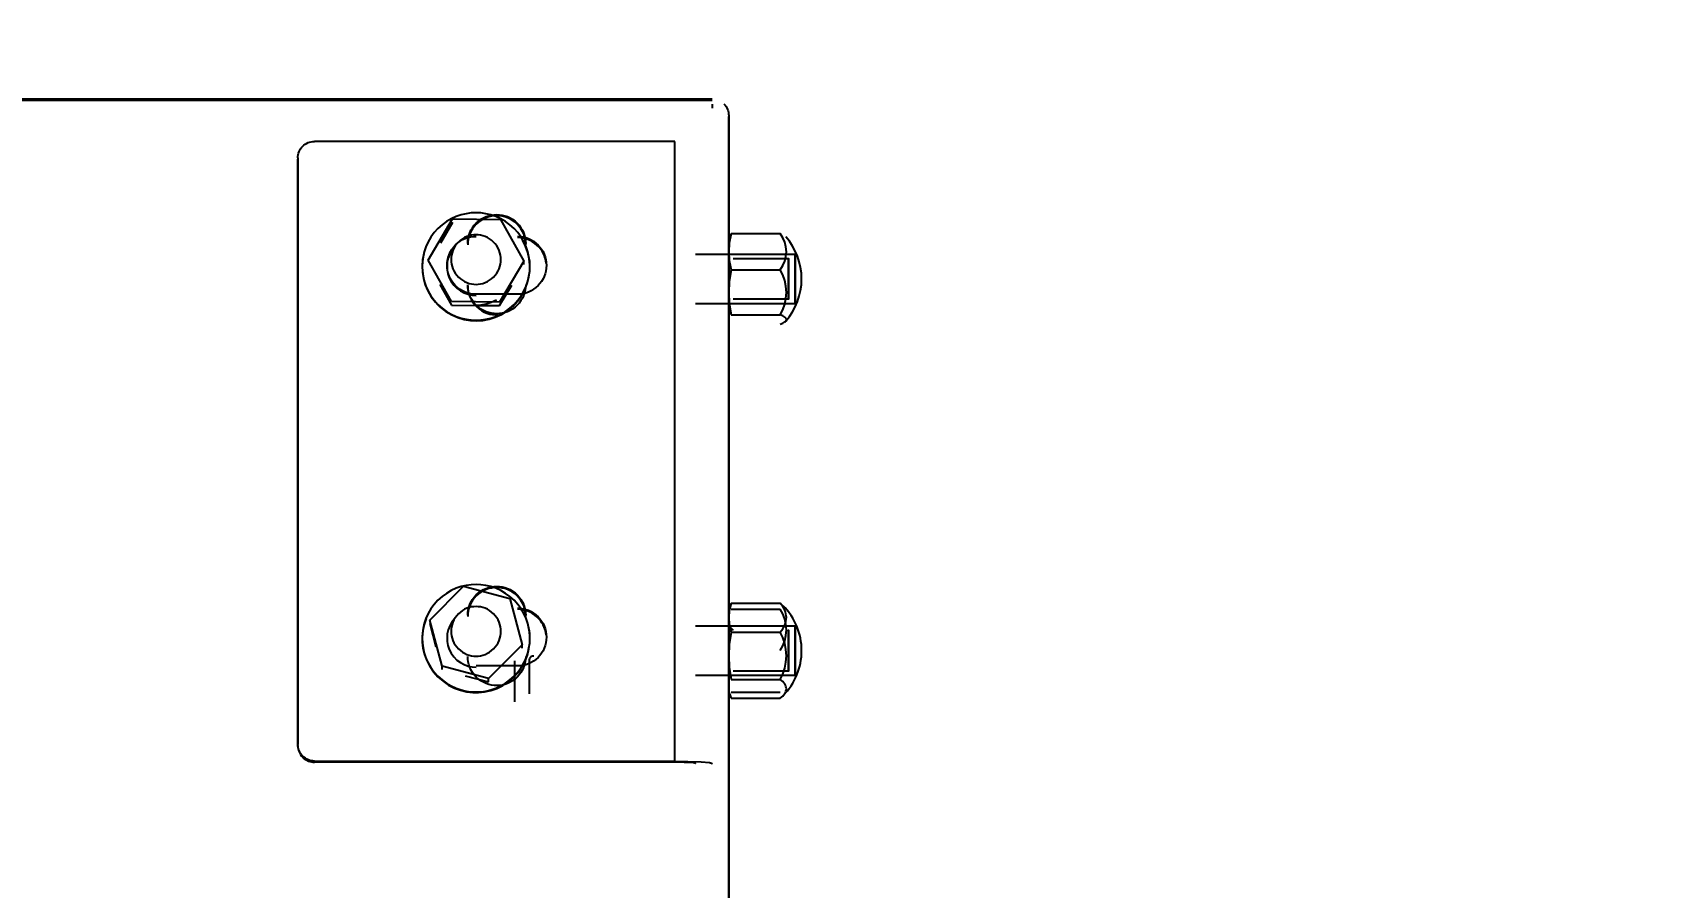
# Model space of a CAD drawing. Header units: millimetres. Extents: x 4625 to 14334, y 16216 to 31562.
# Drawn here: x 13386.2 to 13583.4, y 24999.4 to 25102.5 of the extents above; entities that cross this region are included whole.
import ezdxf

# ---------------------------------------------------------------- set-up
doc = ezdxf.new("R2010")
doc.units = ezdxf.units.MM
doc.header["$LTSCALE"] = 3
doc.layers.add('Default', color=7, linetype='Continuous')
doc.styles.get("Standard").update_dxf_attribs({"font": 'arial.ttf'})
doc.dimstyles.new('MATEUSZ', dxfattribs={"dimtxt": 35, "dimasz": 16, "dimexe": 0.18, "dimexo": 0.0625, "dimgap": 0.09, "dimtad": 0, "dimdec": 0, "dimdsep": 46, "dimtxsty": 'Standard', "dimblk": 'DOT', "dimcen": 0.09, "dimse1": 1, "dimse2": 1, "dimadec": 0, "dimazin": 0, "dimtfac": 1, "dimtdec": 0, "dimtofl": 0, "dimtmove": 0, "dimatfit": 3, "dimfxl": 1, "dimtolj": 1, "dimtzin": 0, "dimlwd": 9, "dimlwe": 9, "dimarcsym": 0})

# ---------------------------------------------------------------- blocks, each defined once
blk = doc.blocks.new('_Dot')
at = {"color": 0, "linetype": 'ByBlock', "lineweight": -2}
blk.add_line((-0.5, 0), (-1, 0), dxfattribs=at)
at = {"color": 0, "linetype": 'ByBlock', "const_width": 0.5}
blk.add_lwpolyline([(-0.25, 0, 1), (0.25, 0, 1)], format="xyb", close=True, dxfattribs=at)
blk = doc.blocks.new('*D34')
at = {"color": 0, "lineweight": 9, "transparency": 16777216}
for p, q in [((13928.1, 25078.55), (13928.1, 24165.23)), ((13928.1, 22882.06), (13928.1, 23795.38))]:
    blk.add_line(p, q, dxfattribs=at)
at = {"layer": 'Defpoints', "color": 0, "transparency": 16777216}
for p in [(13468.15, 25094.55), (13525.65, 22866.06), (13928.1, 22866.06)]:
    blk.add_point(p, dxfattribs=at)
at = {"color": 0, "lineweight": 9, "transparency": 16777216, "xscale": 16, "yscale": 16, "zscale": 16}
for p, rotation in [((13928.1, 25094.55), 90), ((13928.1, 22866.06), 270)]:
    blk.add_blockref('_Dot', p, dxfattribs=dict(at, rotation=rotation))
at = {"color": 0, "transparency": 16777216, "insert": (13928.1, 23980.3), "char_height": 123, "attachment_point": 5, "rotation": 90}
blk.add_mtext('\\A1;2228', dxfattribs=at)

msp = doc.modelspace()

# ---------------------------------------------------------------- linework, layer by layer
at = {"layer": 'Default'}
for p, q in [((10921.65, 25094.55), (13468.15, 25094.55)), ((10921.65, 25094.41), (13468.15, 25094.41)), ((13470.15, 25092.55), (13470.15, 24993.3)), ((13470.15, 24993.16), (13470.15, 25092.41)), ((13463.65, 25089.42), (13420.15, 25089.42)), ((13463.65, 25014.6), (13463.65, 25089.42)), ((13418.15, 25087.43), (13418.15, 25016.6)), ((13418.15, 25016.46), (13418.15, 25087.29)), ((13470.43, 25078.28), (13476.35, 25078.28)), ((13445.42, 25074.56), (13445.42, 25074.97)), ((13466.15, 25075.82), (13478.15, 25075.82)), ((13470.69, 25075.28), (13477.35, 25075.28)), ((13470.43, 25073.92), (13476.35, 25073.92)), ((13444.65, 25070.97), (13439.65, 25070.97)), ((13478.15, 25069.82), (13466.15, 25069.82)), ((13470.43, 25068.46), (13476.35, 25068.46)), ((13477.35, 25070.36), (13470.69, 25070.36)), ((13470.43, 25033.66), (13476.35, 25033.66)), ((13470.43, 25032.93), (13476.35, 25032.93)), ((13466.15, 25030.93), (13478.15, 25030.93)), ((13470.16, 25030.92), (13470.69, 25030.39)), ((13470.43, 25030.18), (13476.35, 25030.18)), ((13445.23, 25028.24), (13445.23, 25028.65)), ((13435.57, 25025.65), (13435.57, 25026.06)), ((13444.65, 25026.08), (13439.65, 25026.08)), ((13444.32, 25021.74), (13444.32, 25026.69)), ((13446.07, 25026.77), (13446.07, 25022.73)), ((13477.35, 25025.47), (13470.69, 25025.47)), ((13441.15, 25024.16), (13441.15, 25024.58)), ((13478.15, 25024.93), (13466.15, 25024.93)), ((13470.43, 25024.45), (13476.35, 25024.45)), ((13470.43, 25022.93), (13476.35, 25022.93)), ((13470.43, 25022.2), (13476.35, 25022.2)), ((13420.15, 25014.6), (13463.65, 25014.6)), ((13463.65, 25014.46), (13420.15, 25014.46))]:
    msp.add_line(p, q, dxfattribs=at)
for points in [[(13468.15, 25093.92, 0), (13468.15, 25093.92, 0), (13468.15, 25093.92, 0), (13468.15, 25093.92, 0), (13468.15, 25093.92, 0), (13468.15, 25093.92, 0), (13468.15, 25093.92, 0), (13468.15, 25093.92, 0), (13468.15, 25093.92, 0), (13468.15, 25093.92, 0), (13468.15, 25093.92, 0), (13468.15, 25093.92, 0), (13468.15, 25093.92, 0), (13468.15, 25093.92, 0), (13468.15, 25093.92, 0), (13468.15, 25093.92, 0), (13468.15, 25093.92, 0), (13468.15, 25093.92, 0), (13468.15, 25093.92, 0), (13468.15, 25093.92, 0), (13468.15, 25093.92, 0), (13468.15, 25093.92, 0), (13468.15, 25093.92, 0), (13468.15, 25093.91, 0), (13468.15, 25093.86, 0), (13468.15, 25093.43, 0)], [(13469.57, 25093.96, 0), (13469.7, 25093.81, 0), (13469.83, 25093.64, 0), (13469.93, 25093.47, 0), (13470.01, 25093.29, 0), (13470.07, 25093.1, 0), (13470.12, 25092.92, 0), (13470.14, 25092.73, 0), (13470.15, 25092.55, 0)], [(13418.15, 25087.43, 0), (13418.16, 25087.62, 0), (13418.19, 25087.81, 0), (13418.24, 25088, 0), (13418.3, 25088.19, 0), (13418.39, 25088.37, 0), (13418.49, 25088.54, 0), (13418.61, 25088.69, 0), (13418.74, 25088.84, 0)], [(13418.74, 25088.84, 0), (13418.88, 25088.97, 0), (13419.04, 25089.08, 0), (13419.21, 25089.18, 0), (13419.39, 25089.27, 0), (13419.57, 25089.34, 0), (13419.77, 25089.38, 0), (13419.96, 25089.41, 0), (13420.15, 25089.42, 0)], [(13438.65, 25077.09, 0), (13438.67, 25077.4, 0), (13438.71, 25077.73, 0), (13438.79, 25078.05, 0), (13438.9, 25078.38, 0), (13439.04, 25078.69, 0), (13439.22, 25079, 0), (13439.43, 25079.29, 0), (13439.68, 25079.56, 0), (13439.95, 25079.8, 0), (13440.24, 25080.01, 0), (13440.54, 25080.19, 0), (13440.86, 25080.34, 0), (13441.19, 25080.45, 0), (13441.51, 25080.52, 0), (13441.84, 25080.57, 0), (13442.15, 25080.58, 0), (13442.47, 25080.57, 0), (13442.79, 25080.52, 0), (13443.11, 25080.45, 0), (13443.44, 25080.34, 0), (13443.76, 25080.19, 0), (13444.07, 25080.01, 0), (13444.36, 25079.8, 0), (13444.63, 25079.56, 0), (13444.87, 25079.29, 0), (13445.08, 25079, 0), (13445.26, 25078.69, 0), (13445.41, 25078.38, 0), (13445.52, 25078.05, 0), (13445.59, 25077.73, 0), (13445.64, 25077.4, 0), (13445.65, 25077.09, 0)], [(13445.65, 25076.95, 0), (13445.64, 25077.26, 0), (13445.59, 25077.59, 0), (13445.52, 25077.91, 0), (13445.41, 25078.24, 0), (13445.26, 25078.55, 0), (13445.08, 25078.86, 0), (13444.87, 25079.15, 0), (13444.63, 25079.42, 0), (13444.36, 25079.66, 0), (13444.07, 25079.87, 0), (13443.76, 25080.05, 0), (13443.44, 25080.2, 0), (13443.11, 25080.31, 0), (13442.79, 25080.38, 0), (13442.47, 25080.43, 0), (13442.15, 25080.44, 0), (13441.84, 25080.43, 0), (13441.51, 25080.38, 0), (13441.19, 25080.31, 0), (13440.86, 25080.2, 0), (13440.54, 25080.05, 0), (13440.24, 25079.87, 0), (13439.95, 25079.66, 0), (13439.68, 25079.42, 0), (13439.43, 25079.15, 0), (13439.22, 25078.86, 0), (13439.04, 25078.55, 0), (13438.9, 25078.24, 0), (13438.79, 25077.91, 0), (13438.71, 25077.59, 0), (13438.67, 25077.26, 0), (13438.65, 25076.95, 0)], [(13433.88, 25075.09, 0), (13436.82, 25080.05, 0)], [(13436.82, 25079.63, 0), (13435.35, 25077.14, 0)], [(13436.82, 25080.05, 0), (13442.59, 25079.99, 0)], [(13442.59, 25079.99, 0), (13445.42, 25074.97, 0)], [(13470.43, 25078.28, 0), (13470.22, 25077.15, 0), (13470.15, 25076.1, 0)], [(13476.35, 25073.92, 0), (13476.67, 25074.42, 0), (13476.91, 25074.95, 0), (13477.06, 25075.52, 0), (13477.11, 25076.1, 0), (13477.06, 25076.68, 0), (13476.91, 25077.24, 0), (13476.67, 25077.78, 0), (13476.35, 25078.28, 0)], [(13433.36, 25075.86, 0), (13433.21, 25075.1, 0), (13433.15, 25074.37, 0), (13433.18, 25073.64, 0), (13433.3, 25072.88, 0), (13433.51, 25072.12, 0), (13433.82, 25071.38, 0), (13434.24, 25070.66, 0), (13434.75, 25069.99, 0), (13435.34, 25069.39, 0), (13436.01, 25068.88, 0), (13436.72, 25068.46, 0), (13437.47, 25068.14, 0), (13438.23, 25067.92, 0), (13438.99, 25067.8, 0), (13439.72, 25067.76, 0), (13440.46, 25067.81, 0), (13441.22, 25067.95, 0), (13441.98, 25068.19, 0), (13442.72, 25068.53, 0), (13443.43, 25068.97, 0), (13444.08, 25069.5, 0), (13444.66, 25070.11, 0), (13445.15, 25070.79, 0), (13445.55, 25071.52, 0), (13445.84, 25072.27, 0), (13446.04, 25073.03, 0), (13446.13, 25073.78, 0), (13446.15, 25074.51, 0), (13446.07, 25075.25, 0), (13445.91, 25076.01, 0), (13445.64, 25076.76, 0), (13445.28, 25077.5, 0)], [(13439.65, 25070.97, 0), (13439.34, 25070.98, 0), (13439.01, 25071.02, 0), (13438.69, 25071.1, 0), (13438.36, 25071.21, 0), (13438.04, 25071.36, 0), (13437.74, 25071.53, 0), (13437.45, 25071.75, 0), (13437.18, 25071.99, 0), (13436.93, 25072.26, 0), (13436.72, 25072.55, 0), (13436.54, 25072.85, 0), (13436.4, 25073.17, 0), (13436.29, 25073.5, 0), (13436.21, 25073.82, 0), (13436.17, 25074.14, 0), (13436.15, 25074.46, 0), (13436.17, 25074.77, 0), (13436.21, 25075.09, 0), (13436.29, 25075.42, 0), (13436.4, 25075.74, 0), (13436.54, 25076.06, 0), (13436.72, 25076.37, 0), (13436.93, 25076.66, 0), (13437.18, 25076.93, 0), (13437.45, 25077.17, 0), (13437.74, 25077.38, 0), (13438.04, 25077.56, 0), (13438.36, 25077.7, 0), (13438.69, 25077.81, 0), (13439.01, 25077.89, 0), (13439.34, 25077.93, 0), (13439.65, 25077.95, 0)], [(13437.06, 25076.67, 0), (13436.74, 25076.25, 0), (13436.48, 25075.8, 0), (13436.3, 25075.32, 0), (13436.19, 25074.84, 0), (13436.15, 25074.38, 0), (13436.18, 25073.91, 0), (13436.26, 25073.44, 0), (13436.43, 25072.96, 0), (13436.66, 25072.5, 0), (13436.97, 25072.07, 0), (13437.35, 25071.69, 0), (13437.77, 25071.37, 0), (13438.23, 25071.13, 0), (13438.71, 25070.96, 0), (13439.19, 25070.86, 0), (13439.65, 25070.83, 0)], [(13444.65, 25077.95, 0), (13444.98, 25077.93, 0), (13445.32, 25077.88, 0), (13445.65, 25077.8, 0), (13445.98, 25077.69, 0), (13446.3, 25077.54, 0), (13446.6, 25077.36, 0), (13446.88, 25077.15, 0), (13447.14, 25076.91, 0), (13447.37, 25076.66, 0), (13447.57, 25076.39, 0), (13447.74, 25076.11, 0), (13447.88, 25075.81, 0), (13448, 25075.49, 0), (13448.08, 25075.15, 0), (13448.13, 25074.81, 0), (13448.15, 25074.46, 0), (13448.13, 25074.11, 0), (13448.08, 25073.76, 0), (13448, 25073.43, 0), (13447.88, 25073.11, 0), (13447.74, 25072.81, 0), (13447.57, 25072.52, 0), (13447.37, 25072.25, 0), (13447.14, 25072, 0), (13446.88, 25071.77, 0), (13446.6, 25071.56, 0), (13446.3, 25071.38, 0), (13445.98, 25071.23, 0), (13445.65, 25071.11, 0), (13445.32, 25071.03, 0), (13444.98, 25070.98, 0), (13444.65, 25070.97, 0)], [(13448.13, 25074.68, 0), (13448.08, 25075.01, 0), (13448, 25075.32, 0), (13447.9, 25075.62, 0), (13447.77, 25075.91, 0), (13447.62, 25076.17, 0), (13447.44, 25076.43, 0), (13447.24, 25076.67, 0), (13447.01, 25076.9, 0), (13446.76, 25077.11, 0), (13446.48, 25077.29, 0), (13446.2, 25077.45, 0), (13445.9, 25077.58, 0), (13445.59, 25077.68, 0), (13445.27, 25077.75, 0), (13444.96, 25077.8, 0), (13444.65, 25077.81, 0)], [(13436.71, 25070.07, 0), (13433.88, 25075.09, 0)], [(13445.42, 25074.97, 0), (13442.49, 25070.01, 0)], [(13470.15, 25076.1, 0), (13470.22, 25075.05, 0), (13470.43, 25073.92, 0)], [(13470.43, 25073.92, 0), (13470.22, 25072.51, 0), (13470.15, 25071.19, 0)], [(13476.35, 25068.46, 0), (13476.67, 25069.08, 0), (13476.91, 25069.76, 0), (13477.06, 25070.46, 0), (13477.11, 25071.19, 0), (13477.06, 25071.92, 0), (13476.91, 25072.63, 0), (13476.67, 25073.3, 0), (13476.35, 25073.92, 0)], [(13435.3, 25072.15, 0), (13436.71, 25069.66, 0)], [(13445.65, 25072.1, 0), (13445.64, 25071.79, 0), (13445.59, 25071.47, 0), (13445.52, 25071.14, 0), (13445.41, 25070.82, 0), (13445.26, 25070.5, 0), (13445.08, 25070.19, 0), (13444.87, 25069.9, 0), (13444.63, 25069.63, 0), (13444.36, 25069.39, 0), (13444.07, 25069.18, 0), (13443.76, 25069, 0), (13443.44, 25068.86, 0), (13443.11, 25068.75, 0), (13442.79, 25068.67, 0), (13442.47, 25068.63, 0), (13442.15, 25068.61, 0), (13441.84, 25068.63, 0), (13441.51, 25068.67, 0), (13441.19, 25068.75, 0), (13440.86, 25068.86, 0), (13440.54, 25069, 0), (13440.24, 25069.18, 0), (13439.95, 25069.39, 0), (13439.68, 25069.63, 0), (13439.43, 25069.9, 0), (13439.22, 25070.19, 0), (13439.04, 25070.5, 0), (13438.9, 25070.82, 0), (13438.79, 25071.14, 0), (13438.71, 25071.47, 0), (13438.67, 25071.79, 0), (13438.65, 25072.1, 0)], [(13438.65, 25071.96, 0), (13438.67, 25071.64, 0), (13438.71, 25071.31, 0), (13438.79, 25070.97, 0), (13438.91, 25070.64, 0), (13439.07, 25070.32, 0), (13439.26, 25070, 0), (13439.48, 25069.71, 0), (13439.74, 25069.44, 0), (13440.02, 25069.2, 0), (13440.32, 25068.99, 0), (13440.64, 25068.81, 0), (13440.97, 25068.68, 0), (13441.31, 25068.57, 0), (13441.64, 25068.51, 0), (13441.97, 25068.48, 0), (13442.29, 25068.47, 0)], [(13442.49, 25069.6, 0), (13443.96, 25072.06, 0)], [(13470.15, 25071.19, 0), (13470.22, 25069.88, 0), (13470.43, 25068.46, 0)], [(13442.49, 25070.01, 0), (13436.71, 25070.07, 0)], [(13436.71, 25069.66, 0), (13439.6, 25069.61, 0)], [(13442.11, 25070.25, 0), (13441.5, 25069.96, 0), (13440.87, 25069.76, 0), (13440.23, 25069.64, 0), (13439.6, 25069.61, 0)], [(13439.6, 25069.61, 0), (13442.49, 25069.6, 0)], [(13476.35, 25067.36, 0), (13476.67, 25067.48, 0), (13476.8, 25067.55, 0), (13476.91, 25067.62, 0), (13477, 25067.69, 0), (13477.03, 25067.73, 0), (13477.06, 25067.76, 0), (13477.08, 25067.8, 0), (13477.1, 25067.84, 0), (13477.11, 25067.87, 0), (13477.11, 25067.91, 0), (13477.11, 25067.95, 0), (13477.1, 25067.98, 0), (13477.08, 25068.02, 0), (13477.06, 25068.06, 0), (13477.03, 25068.09, 0), (13477, 25068.13, 0), (13476.91, 25068.2, 0), (13476.8, 25068.27, 0), (13476.67, 25068.34, 0), (13476.35, 25068.46, 0)], [(13434.07, 25031.62, 0), (13438.15, 25035.7, 0)], [(13438.15, 25035.7, 0), (13443.73, 25034.22, 0)], [(13438.65, 25032.2, 0), (13438.67, 25032.51, 0), (13438.71, 25032.84, 0), (13438.79, 25033.16, 0), (13438.9, 25033.49, 0), (13439.04, 25033.8, 0), (13439.22, 25034.11, 0), (13439.43, 25034.4, 0), (13439.68, 25034.67, 0), (13439.95, 25034.91, 0), (13440.24, 25035.12, 0), (13440.54, 25035.3, 0), (13440.86, 25035.45, 0), (13441.19, 25035.56, 0), (13441.51, 25035.63, 0), (13441.84, 25035.68, 0), (13442.15, 25035.69, 0), (13442.47, 25035.68, 0), (13442.79, 25035.63, 0), (13443.11, 25035.56, 0), (13443.44, 25035.45, 0), (13443.76, 25035.3, 0), (13444.07, 25035.12, 0), (13444.36, 25034.91, 0), (13444.63, 25034.67, 0), (13444.87, 25034.4, 0), (13445.08, 25034.11, 0), (13445.26, 25033.8, 0), (13445.41, 25033.49, 0), (13445.52, 25033.16, 0), (13445.59, 25032.84, 0), (13445.64, 25032.51, 0), (13445.65, 25032.2, 0)], [(13445.65, 25032.06, 0), (13445.64, 25032.37, 0), (13445.59, 25032.7, 0), (13445.52, 25033.02, 0), (13445.41, 25033.35, 0), (13445.26, 25033.66, 0), (13445.08, 25033.97, 0), (13444.87, 25034.26, 0), (13444.63, 25034.53, 0), (13444.36, 25034.77, 0), (13444.07, 25034.98, 0), (13443.76, 25035.16, 0), (13443.44, 25035.31, 0), (13443.11, 25035.42, 0), (13442.79, 25035.49, 0), (13442.47, 25035.54, 0), (13442.15, 25035.55, 0), (13441.84, 25035.54, 0), (13441.51, 25035.49, 0), (13441.19, 25035.42, 0), (13440.86, 25035.31, 0), (13440.54, 25035.16, 0), (13440.24, 25034.98, 0), (13439.95, 25034.77, 0), (13439.68, 25034.53, 0), (13439.43, 25034.26, 0), (13439.22, 25033.97, 0), (13439.04, 25033.66, 0), (13438.9, 25033.35, 0), (13438.79, 25033.02, 0), (13438.71, 25032.7, 0), (13438.67, 25032.37, 0), (13438.65, 25032.06, 0)], [(13443.73, 25034.22, 0), (13445.23, 25028.65, 0)], [(13444.65, 25033.06, 0), (13444.98, 25033.04, 0), (13445.32, 25032.99, 0), (13445.65, 25032.91, 0), (13445.98, 25032.8, 0), (13446.3, 25032.65, 0), (13446.6, 25032.47, 0), (13446.88, 25032.26, 0), (13447.14, 25032.02, 0), (13447.37, 25031.77, 0), (13447.57, 25031.5, 0), (13447.74, 25031.22, 0), (13447.88, 25030.92, 0), (13448, 25030.6, 0), (13448.08, 25030.26, 0), (13448.13, 25029.92, 0), (13448.15, 25029.57, 0), (13448.13, 25029.22, 0), (13448.08, 25028.87, 0), (13448, 25028.54, 0), (13447.88, 25028.22, 0), (13447.74, 25027.92, 0), (13447.57, 25027.63, 0), (13447.37, 25027.36, 0), (13447.14, 25027.11, 0), (13446.88, 25026.88, 0), (13446.6, 25026.67, 0), (13446.3, 25026.49, 0), (13445.98, 25026.34, 0), (13445.65, 25026.22, 0), (13445.32, 25026.14, 0), (13444.98, 25026.09, 0), (13444.65, 25026.08, 0)], [(13448.13, 25029.82, 0), (13448.08, 25030.14, 0), (13448, 25030.45, 0), (13447.89, 25030.75, 0), (13447.76, 25031.03, 0), (13447.61, 25031.3, 0), (13447.43, 25031.55, 0), (13447.22, 25031.79, 0), (13447, 25032.02, 0), (13446.75, 25032.23, 0), (13446.47, 25032.41, 0), (13446.19, 25032.56, 0), (13445.89, 25032.69, 0), (13445.58, 25032.79, 0), (13445.27, 25032.86, 0), (13444.96, 25032.91, 0), (13444.65, 25032.92, 0)], [(13470.43, 25033.66, 0), (13470.22, 25032.76, 0), (13470.15, 25031.92, 0)], [(13476.35, 25030.18, 0), (13476.67, 25030.57, 0), (13476.8, 25030.79, 0), (13476.91, 25031, 0), (13477, 25031.23, 0), (13477.06, 25031.45, 0), (13477.1, 25031.69, 0), (13477.11, 25031.92, 0), (13477.1, 25032.15, 0), (13477.06, 25032.38, 0), (13477, 25032.61, 0), (13476.91, 25032.83, 0), (13476.8, 25033.05, 0), (13476.67, 25033.26, 0), (13476.35, 25033.66, 0)], [(13476.35, 25027.93, 0), (13476.67, 25028.5, 0), (13476.91, 25029.11, 0), (13477.06, 25029.76, 0), (13477.11, 25030.43, 0), (13477.06, 25031.09, 0), (13476.91, 25031.74, 0), (13476.67, 25032.36, 0), (13476.35, 25032.93, 0)], [(13433.64, 25031.83, 0), (13433.39, 25031.1, 0), (13433.23, 25030.37, 0), (13433.16, 25029.65, 0), (13433.17, 25028.94, 0), (13433.25, 25028.22, 0), (13433.43, 25027.48, 0), (13433.7, 25026.75, 0), (13434.07, 25026.04, 0), (13434.52, 25025.37, 0), (13435.06, 25024.76, 0), (13435.68, 25024.23, 0), (13436.35, 25023.77, 0), (13437.06, 25023.41, 0), (13437.79, 25023.14, 0), (13438.53, 25022.97, 0), (13439.26, 25022.89, 0), (13439.96, 25022.88, 0), (13440.69, 25022.96, 0), (13441.42, 25023.12, 0), (13442.16, 25023.37, 0), (13442.87, 25023.72, 0), (13443.55, 25024.17, 0), (13444.17, 25024.7, 0), (13444.72, 25025.3, 0), (13445.19, 25025.96, 0), (13445.57, 25026.67, 0), (13445.85, 25027.39, 0), (13446.03, 25028.13, 0), (13446.13, 25028.86, 0), (13446.15, 25029.56, 0), (13446.09, 25030.28, 0), (13445.94, 25031.01, 0)], [(13435.57, 25026.06, 0), (13434.07, 25031.62, 0)], [(13434.07, 25031.21, 0), (13434.82, 25028.41, 0)], [(13437.06, 25031.78, 0), (13436.74, 25031.36, 0), (13436.48, 25030.91, 0), (13436.3, 25030.43, 0), (13436.19, 25029.95, 0), (13436.15, 25029.49, 0), (13436.18, 25029.02, 0), (13436.26, 25028.55, 0), (13436.43, 25028.07, 0), (13436.66, 25027.61, 0), (13436.97, 25027.18, 0), (13437.35, 25026.8, 0), (13437.77, 25026.48, 0), (13438.23, 25026.24, 0), (13438.71, 25026.07, 0), (13439.19, 25025.97, 0), (13439.65, 25025.94, 0)], [(13470.15, 25031.92, 0), (13470.22, 25031.08, 0), (13470.43, 25030.18, 0)], [(13470.43, 25030.18, 0), (13470.22, 25028.69, 0), (13470.15, 25027.31, 0)], [(13476.35, 25024.45, 0), (13476.67, 25025.1, 0), (13476.91, 25025.81, 0), (13477.06, 25026.55, 0), (13477.11, 25027.31, 0), (13477.06, 25028.08, 0), (13476.91, 25028.82, 0), (13476.67, 25029.52, 0), (13476.35, 25030.18, 0)], [(13445.65, 25027.21, 0), (13445.64, 25026.9, 0), (13445.59, 25026.58, 0), (13445.52, 25026.25, 0), (13445.41, 25025.93, 0), (13445.26, 25025.61, 0), (13445.08, 25025.3, 0), (13444.87, 25025.01, 0), (13444.63, 25024.74, 0), (13444.36, 25024.5, 0), (13444.07, 25024.29, 0), (13443.76, 25024.11, 0), (13443.44, 25023.97, 0), (13443.11, 25023.86, 0), (13442.79, 25023.78, 0), (13442.47, 25023.74, 0), (13442.15, 25023.72, 0), (13441.84, 25023.74, 0), (13441.51, 25023.78, 0), (13441.19, 25023.86, 0), (13440.86, 25023.97, 0), (13440.54, 25024.11, 0), (13440.24, 25024.29, 0), (13439.95, 25024.5, 0), (13439.68, 25024.74, 0), (13439.43, 25025.01, 0), (13439.22, 25025.3, 0), (13439.04, 25025.61, 0), (13438.9, 25025.93, 0), (13438.79, 25026.25, 0), (13438.71, 25026.58, 0), (13438.67, 25026.9, 0), (13438.65, 25027.21, 0)], [(13445.23, 25028.65, 0), (13441.15, 25024.58, 0)], [(13446.64, 25027.27, 0), (13446.59, 25027.27, 0), (13446.53, 25027.27, 0), (13446.48, 25027.26, 0), (13446.43, 25027.25, 0), (13446.37, 25027.23, 0), (13446.33, 25027.21, 0), (13446.28, 25027.18, 0), (13446.24, 25027.15, 0), (13446.2, 25027.11, 0), (13446.17, 25027.07, 0), (13446.14, 25027.03, 0), (13446.11, 25026.98, 0), (13446.09, 25026.93, 0), (13446.08, 25026.88, 0), (13446.07, 25026.82, 0), (13446.07, 25026.77, 0)], [(13470.15, 25027.31, 0), (13470.22, 25025.93, 0), (13470.43, 25024.45, 0)], [(13441.15, 25024.58, 0), (13435.57, 25026.06, 0)], [(13438.36, 25024.89, 0), (13441.15, 25024.16, 0)], [(13470.15, 25023.32, 0), (13470.17, 25023.05, 0), (13470.22, 25022.78, 0), (13470.31, 25022.5, 0), (13470.43, 25022.2, 0)], [(13476.35, 25022.2, 0), (13476.67, 25022.45, 0), (13476.8, 25022.59, 0), (13476.91, 25022.73, 0), (13477, 25022.88, 0), (13477.06, 25023.02, 0), (13477.1, 25023.17, 0), (13477.11, 25023.32, 0), (13477.1, 25023.47, 0), (13477.06, 25023.62, 0), (13477, 25023.77, 0), (13476.91, 25023.91, 0), (13476.8, 25024.05, 0), (13476.67, 25024.19, 0), (13476.35, 25024.45, 0)], [(13418.74, 25015.19, 0), (13418.6, 25015.34, 0), (13418.48, 25015.51, 0), (13418.38, 25015.68, 0), (13418.29, 25015.86, 0), (13418.23, 25016.05, 0), (13418.19, 25016.24, 0), (13418.16, 25016.42, 0), (13418.15, 25016.6, 0)], [(13418.15, 25016.46, 0), (13418.16, 25016.28, 0), (13418.19, 25016.1, 0), (13418.23, 25015.91, 0), (13418.29, 25015.72, 0), (13418.38, 25015.54, 0), (13418.48, 25015.37, 0), (13418.6, 25015.2, 0), (13418.74, 25015.05, 0)], [(13420.15, 25014.6, 0), (13419.97, 25014.61, 0), (13419.79, 25014.64, 0), (13419.6, 25014.68, 0), (13419.42, 25014.74, 0), (13419.23, 25014.83, 0), (13419.06, 25014.93, 0), (13418.89, 25015.05, 0), (13418.74, 25015.19, 0)], [(13418.74, 25015.05, 0), (13418.89, 25014.91, 0), (13419.06, 25014.79, 0), (13419.23, 25014.69, 0), (13419.42, 25014.6, 0), (13419.6, 25014.54, 0), (13419.79, 25014.5, 0), (13419.97, 25014.47, 0), (13420.15, 25014.46, 0)], [(13463.65, 25014.6, 0), (13466.83, 25014.51, 0), (13467.81, 25014.41, 0), (13468.07, 25014.35, 0), (13468.1, 25014.33, 0), (13468.12, 25014.33, 0), (13468.13, 25014.32, 0), (13468.14, 25014.31, 0), (13468.14, 25014.31, 0), (13468.15, 25014.3, 0), (13468.15, 25014.3, 0), (13468.15, 25014.3, 0), (13468.15, 25014.29, 0), (13468.15, 25014.29, 0)], [(13466.15, 25014.29, 0), (13466.15, 25014.29, 0), (13466.15, 25014.29, 0), (13466.15, 25014.3, 0), (13466.15, 25014.3, 0), (13466.15, 25014.3, 0), (13466.14, 25014.3, 0), (13466.14, 25014.31, 0), (13466.13, 25014.31, 0), (13466.12, 25014.32, 0), (13466.06, 25014.34, 0), (13465.88, 25014.37, 0), (13463.65, 25014.46, 0)]]:
    msp.add_polyline3d(points, dxfattribs=at)
for points in [[(13439.65, 25080.8, 0), (13439.07, 25080.78, 0), (13438.47, 25080.69, 0), (13437.86, 25080.55, 0), (13437.26, 25080.35, 0), (13436.67, 25080.08, 0), (13436.09, 25079.74, 0), (13435.55, 25079.35, 0), (13435.06, 25078.9, 0), (13434.61, 25078.4, 0), (13434.21, 25077.87, 0), (13433.88, 25077.3, 0), (13433.61, 25076.7, 0), (13433.4, 25076.1, 0), (13433.26, 25075.5, 0), (13433.18, 25074.9, 0), (13433.15, 25074.32, 0), (13433.18, 25073.74, 0), (13433.26, 25073.14, 0), (13433.4, 25072.53, 0), (13433.61, 25071.93, 0), (13433.88, 25071.34, 0), (13434.21, 25070.77, 0), (13434.61, 25070.23, 0), (13435.06, 25069.73, 0), (13435.55, 25069.28, 0), (13436.09, 25068.89, 0), (13436.67, 25068.56, 0), (13437.26, 25068.29, 0), (13437.86, 25068.08, 0), (13438.47, 25067.94, 0), (13439.07, 25067.86, 0), (13439.65, 25067.83, 0), (13440.24, 25067.86, 0), (13440.83, 25067.94, 0), (13441.44, 25068.08, 0), (13442.04, 25068.29, 0), (13442.64, 25068.56, 0), (13443.21, 25068.89, 0), (13443.75, 25069.28, 0), (13444.25, 25069.73, 0), (13444.7, 25070.23, 0), (13445.09, 25070.77, 0), (13445.43, 25071.34, 0), (13445.7, 25071.93, 0), (13445.9, 25072.53, 0), (13446.04, 25073.14, 0), (13446.13, 25073.74, 0), (13446.15, 25074.32, 0), (13446.13, 25074.9, 0), (13446.04, 25075.5, 0), (13445.9, 25076.1, 0), (13445.7, 25076.7, 0), (13445.43, 25077.3, 0), (13445.09, 25077.87, 0), (13444.7, 25078.4, 0), (13444.25, 25078.9, 0), (13443.75, 25079.35, 0), (13443.21, 25079.74, 0), (13442.64, 25080.08, 0), (13442.04, 25080.35, 0), (13441.44, 25080.55, 0), (13440.83, 25080.69, 0), (13440.24, 25080.78, 0)], [(13439.65, 25078.15, 0), (13439.38, 25078.14, 0), (13439.11, 25078.1, 0), (13438.83, 25078.03, 0), (13438.55, 25077.94, 0), (13438.27, 25077.81, 0), (13438.01, 25077.66, 0), (13437.76, 25077.48, 0), (13437.53, 25077.27, 0), (13437.32, 25077.04, 0), (13437.14, 25076.79, 0), (13436.99, 25076.53, 0), (13436.86, 25076.26, 0), (13436.77, 25075.98, 0), (13436.7, 25075.7, 0), (13436.66, 25075.42, 0), (13436.65, 25075.15, 0), (13436.66, 25074.89, 0), (13436.7, 25074.61, 0), (13436.77, 25074.33, 0), (13436.86, 25074.05, 0), (13436.99, 25073.78, 0), (13437.14, 25073.52, 0), (13437.32, 25073.27, 0), (13437.53, 25073.04, 0), (13437.76, 25072.83, 0), (13438.01, 25072.65, 0), (13438.27, 25072.5, 0), (13438.55, 25072.37, 0), (13438.83, 25072.28, 0), (13439.11, 25072.21, 0), (13439.38, 25072.17, 0), (13439.65, 25072.16, 0), (13439.92, 25072.17, 0), (13440.2, 25072.21, 0), (13440.48, 25072.28, 0), (13440.76, 25072.37, 0), (13441.03, 25072.5, 0), (13441.29, 25072.65, 0), (13441.54, 25072.83, 0), (13441.77, 25073.04, 0), (13441.98, 25073.27, 0), (13442.16, 25073.52, 0), (13442.32, 25073.78, 0), (13442.44, 25074.05, 0), (13442.54, 25074.33, 0), (13442.6, 25074.61, 0), (13442.64, 25074.89, 0), (13442.65, 25075.15, 0), (13442.64, 25075.42, 0), (13442.6, 25075.7, 0), (13442.54, 25075.98, 0), (13442.44, 25076.26, 0), (13442.32, 25076.53, 0), (13442.16, 25076.79, 0), (13441.98, 25077.04, 0), (13441.77, 25077.27, 0), (13441.54, 25077.48, 0), (13441.29, 25077.66, 0), (13441.03, 25077.81, 0), (13440.76, 25077.94, 0), (13440.48, 25078.03, 0), (13440.2, 25078.1, 0), (13439.92, 25078.14, 0)], [(13477.35, 25072.35, 0), (13477.35, 25070.78, 0), (13477.35, 25070.4, 0), (13477.35, 25070.37, 0), (13477.35, 25070.36, 0), (13477.35, 25070.36, 0), (13477.35, 25070.36, 0), (13477.35, 25070.36, 0), (13477.35, 25070.36, 0), (13477.35, 25070.36, 0), (13477.35, 25070.36, 0), (13477.35, 25070.36, 0), (13477.35, 25070.36, 0), (13477.35, 25070.36, 0), (13477.35, 25070.36, 0), (13477.35, 25070.36, 0), (13477.35, 25070.36, 0), (13477.35, 25070.36, 0), (13477.35, 25070.36, 0), (13477.35, 25070.36, 0), (13477.35, 25070.4, 0), (13477.35, 25070.57, 0), (13477.35, 25071.38, 0), (13477.35, 25073.76, 0), (13477.35, 25075.26, 0), (13477.35, 25075.27, 0), (13477.35, 25075.28, 0), (13477.35, 25075.28, 0), (13477.35, 25075.28, 0), (13477.35, 25075.28, 0), (13477.35, 25075.28, 0), (13477.35, 25075.28, 0), (13477.35, 25075.28, 0), (13477.35, 25075.28, 0), (13477.35, 25075.28, 0), (13477.35, 25075.28, 0), (13477.35, 25075.28, 0), (13477.35, 25075.28, 0), (13477.35, 25075.28, 0), (13477.35, 25075.27, 0), (13477.35, 25075.24, 0), (13477.35, 25075.06, 0), (13477.35, 25074.26, 0)], [(13478.15, 25075.82, 0), (13478.15, 25075.82, 0), (13478.15, 25075.82, 0), (13478.15, 25075.82, 0), (13478.15, 25075.82, 0), (13478.15, 25075.82, 0), (13478.15, 25075.82, 0), (13478.15, 25075.82, 0), (13478.15, 25075.82, 0), (13478.15, 25075.82, 0), (13478.15, 25075.82, 0), (13478.15, 25075.81, 0), (13478.15, 25075.8, 0), (13478.15, 25075.73, 0), (13478.15, 25075.45, 0), (13478.15, 25070.27, 0), (13478.15, 25069.83, 0), (13478.15, 25069.82, 0), (13478.15, 25069.82, 0), (13478.15, 25069.82, 0), (13478.15, 25069.82, 0), (13478.15, 25069.82, 0), (13478.15, 25069.82, 0), (13478.15, 25069.82, 0), (13478.15, 25069.82, 0), (13478.15, 25069.82, 0), (13478.15, 25069.82, 0), (13478.15, 25069.82, 0), (13478.15, 25069.82, 0), (13478.15, 25069.82, 0), (13478.15, 25069.82, 0), (13478.15, 25069.82, 0), (13478.15, 25069.82, 0), (13478.15, 25069.82, 0), (13478.15, 25069.84, 0), (13478.15, 25069.91, 0), (13478.15, 25070.19, 0)], [(13439.65, 25035.91, 0), (13439.07, 25035.89, 0), (13438.47, 25035.8, 0), (13437.86, 25035.66, 0), (13437.26, 25035.46, 0), (13436.67, 25035.19, 0), (13436.09, 25034.85, 0), (13435.55, 25034.46, 0), (13435.06, 25034.01, 0), (13434.61, 25033.51, 0), (13434.21, 25032.98, 0), (13433.88, 25032.41, 0), (13433.61, 25031.81, 0), (13433.4, 25031.21, 0), (13433.26, 25030.61, 0), (13433.18, 25030.01, 0), (13433.15, 25029.43, 0), (13433.18, 25028.84, 0), (13433.26, 25028.25, 0), (13433.4, 25027.64, 0), (13433.61, 25027.04, 0), (13433.88, 25026.45, 0), (13434.21, 25025.88, 0), (13434.61, 25025.34, 0), (13435.06, 25024.84, 0), (13435.55, 25024.39, 0), (13436.09, 25024, 0), (13436.67, 25023.67, 0), (13437.26, 25023.4, 0), (13437.86, 25023.19, 0), (13438.47, 25023.05, 0), (13439.07, 25022.97, 0), (13439.65, 25022.94, 0), (13440.24, 25022.97, 0), (13440.83, 25023.05, 0), (13441.44, 25023.19, 0), (13442.04, 25023.4, 0), (13442.64, 25023.67, 0), (13443.21, 25024, 0), (13443.75, 25024.39, 0), (13444.25, 25024.84, 0), (13444.7, 25025.34, 0), (13445.09, 25025.88, 0), (13445.43, 25026.45, 0), (13445.7, 25027.04, 0), (13445.9, 25027.64, 0), (13446.04, 25028.25, 0), (13446.13, 25028.84, 0), (13446.15, 25029.43, 0), (13446.13, 25030.01, 0), (13446.04, 25030.61, 0), (13445.9, 25031.21, 0), (13445.7, 25031.81, 0), (13445.43, 25032.41, 0), (13445.09, 25032.98, 0), (13444.7, 25033.51, 0), (13444.25, 25034.01, 0), (13443.75, 25034.46, 0), (13443.21, 25034.85, 0), (13442.64, 25035.19, 0), (13442.04, 25035.46, 0), (13441.44, 25035.66, 0), (13440.83, 25035.8, 0), (13440.24, 25035.89, 0)], [(13439.65, 25033.26, 0), (13439.38, 25033.24, 0), (13439.11, 25033.21, 0), (13438.83, 25033.14, 0), (13438.55, 25033.05, 0), (13438.27, 25032.92, 0), (13438.01, 25032.77, 0), (13437.76, 25032.59, 0), (13437.53, 25032.38, 0), (13437.32, 25032.15, 0), (13437.14, 25031.9, 0), (13436.99, 25031.64, 0), (13436.86, 25031.37, 0), (13436.77, 25031.09, 0), (13436.7, 25030.81, 0), (13436.66, 25030.53, 0), (13436.65, 25030.26, 0), (13436.66, 25030, 0), (13436.7, 25029.72, 0), (13436.77, 25029.44, 0), (13436.86, 25029.16, 0), (13436.99, 25028.89, 0), (13437.14, 25028.63, 0), (13437.32, 25028.38, 0), (13437.53, 25028.15, 0), (13437.76, 25027.94, 0), (13438.01, 25027.76, 0), (13438.27, 25027.61, 0), (13438.55, 25027.48, 0), (13438.83, 25027.39, 0), (13439.11, 25027.32, 0), (13439.38, 25027.28, 0), (13439.65, 25027.27, 0), (13439.92, 25027.28, 0), (13440.2, 25027.32, 0), (13440.48, 25027.39, 0), (13440.76, 25027.48, 0), (13441.03, 25027.61, 0), (13441.29, 25027.76, 0), (13441.54, 25027.94, 0), (13441.77, 25028.15, 0), (13441.98, 25028.38, 0), (13442.16, 25028.63, 0), (13442.32, 25028.89, 0), (13442.44, 25029.16, 0), (13442.54, 25029.44, 0), (13442.6, 25029.72, 0), (13442.64, 25030, 0), (13442.65, 25030.26, 0), (13442.64, 25030.53, 0), (13442.6, 25030.81, 0), (13442.54, 25031.09, 0), (13442.44, 25031.37, 0), (13442.32, 25031.64, 0), (13442.16, 25031.9, 0), (13441.98, 25032.15, 0), (13441.77, 25032.38, 0), (13441.54, 25032.59, 0), (13441.29, 25032.77, 0), (13441.03, 25032.92, 0), (13440.76, 25033.05, 0), (13440.48, 25033.14, 0), (13440.2, 25033.21, 0), (13439.92, 25033.24, 0)], [(13478.15, 25030.93, 0), (13478.15, 25030.93, 0), (13478.15, 25030.93, 0), (13478.15, 25030.93, 0), (13478.15, 25030.93, 0), (13478.15, 25030.93, 0), (13478.15, 25030.93, 0), (13478.15, 25030.93, 0), (13478.15, 25030.93, 0), (13478.15, 25030.93, 0), (13478.15, 25030.93, 0), (13478.15, 25030.92, 0), (13478.15, 25030.91, 0), (13478.15, 25030.84, 0), (13478.15, 25030.56, 0), (13478.15, 25025.38, 0), (13478.15, 25024.94, 0), (13478.15, 25024.93, 0), (13478.15, 25024.93, 0), (13478.15, 25024.93, 0), (13478.15, 25024.93, 0), (13478.15, 25024.93, 0), (13478.15, 25024.93, 0), (13478.15, 25024.93, 0), (13478.15, 25024.93, 0), (13478.15, 25024.93, 0), (13478.15, 25024.93, 0), (13478.15, 25024.93, 0), (13478.15, 25024.93, 0), (13478.15, 25024.93, 0), (13478.15, 25024.93, 0), (13478.15, 25024.93, 0), (13478.15, 25024.93, 0), (13478.15, 25024.93, 0), (13478.15, 25024.95, 0), (13478.15, 25025.02, 0), (13478.15, 25025.3, 0)], [(13477.35, 25026.97, 0), (13477.35, 25025.65, 0), (13477.35, 25025.51, 0), (13477.35, 25025.48, 0), (13477.35, 25025.47, 0), (13477.35, 25025.47, 0), (13477.35, 25025.47, 0), (13477.35, 25025.47, 0), (13477.35, 25025.47, 0), (13477.35, 25025.47, 0), (13477.35, 25025.47, 0), (13477.35, 25025.47, 0), (13477.35, 25025.47, 0), (13477.35, 25025.47, 0), (13477.35, 25025.47, 0), (13477.35, 25025.47, 0), (13477.35, 25025.47, 0), (13477.35, 25025.47, 0), (13477.35, 25025.47, 0), (13477.35, 25025.47, 0), (13477.35, 25025.48, 0), (13477.35, 25025.63, 0), (13477.35, 25026.31, 0), (13477.35, 25030.33, 0), (13477.35, 25030.38, 0), (13477.35, 25030.39, 0), (13477.35, 25030.39, 0), (13477.35, 25030.39, 0), (13477.35, 25030.39, 0), (13477.35, 25030.39, 0), (13477.35, 25030.39, 0), (13477.35, 25030.39, 0), (13477.35, 25030.39, 0), (13477.35, 25030.39, 0), (13477.35, 25030.39, 0), (13477.35, 25030.39, 0), (13477.35, 25030.39, 0), (13477.35, 25030.39, 0), (13477.35, 25030.39, 0), (13477.35, 25030.39, 0), (13477.35, 25030.39, 0), (13477.35, 25030.38, 0), (13477.35, 25030.37, 0), (13477.35, 25030.22, 0), (13477.35, 25029.53, 0)]]:
    msp.add_polyline3d(points, close=True, dxfattribs=at)
for centre, start, end in [((13471.24, 25072.82), 0, 41.3497), ((13471.24, 25072.82), 318.6503, 0), ((13471.24, 25027.93), 0, 44.7618), ((13471.24, 25027.93), 315.2382, 0)]:
    msp.add_arc(centre, 7.71, start, end, dxfattribs=at)

# ---------------------------------------------------------------- dimensions: what is measured, and where the dimension line sits
dim = msp.add_linear_dim(base=(13928.1, 22866.06), p1=(13468.15, 25094.55), p2=(13525.65, 22866.06), angle=90, dimstyle='MATEUSZ', override={"dimtxt": 123})
dim.commit()
dim.dimension.update_dxf_attribs({"geometry": '*D34', "text_midpoint": (13928.1, 23980.3)})

doc.saveas('drawing.dxf')
